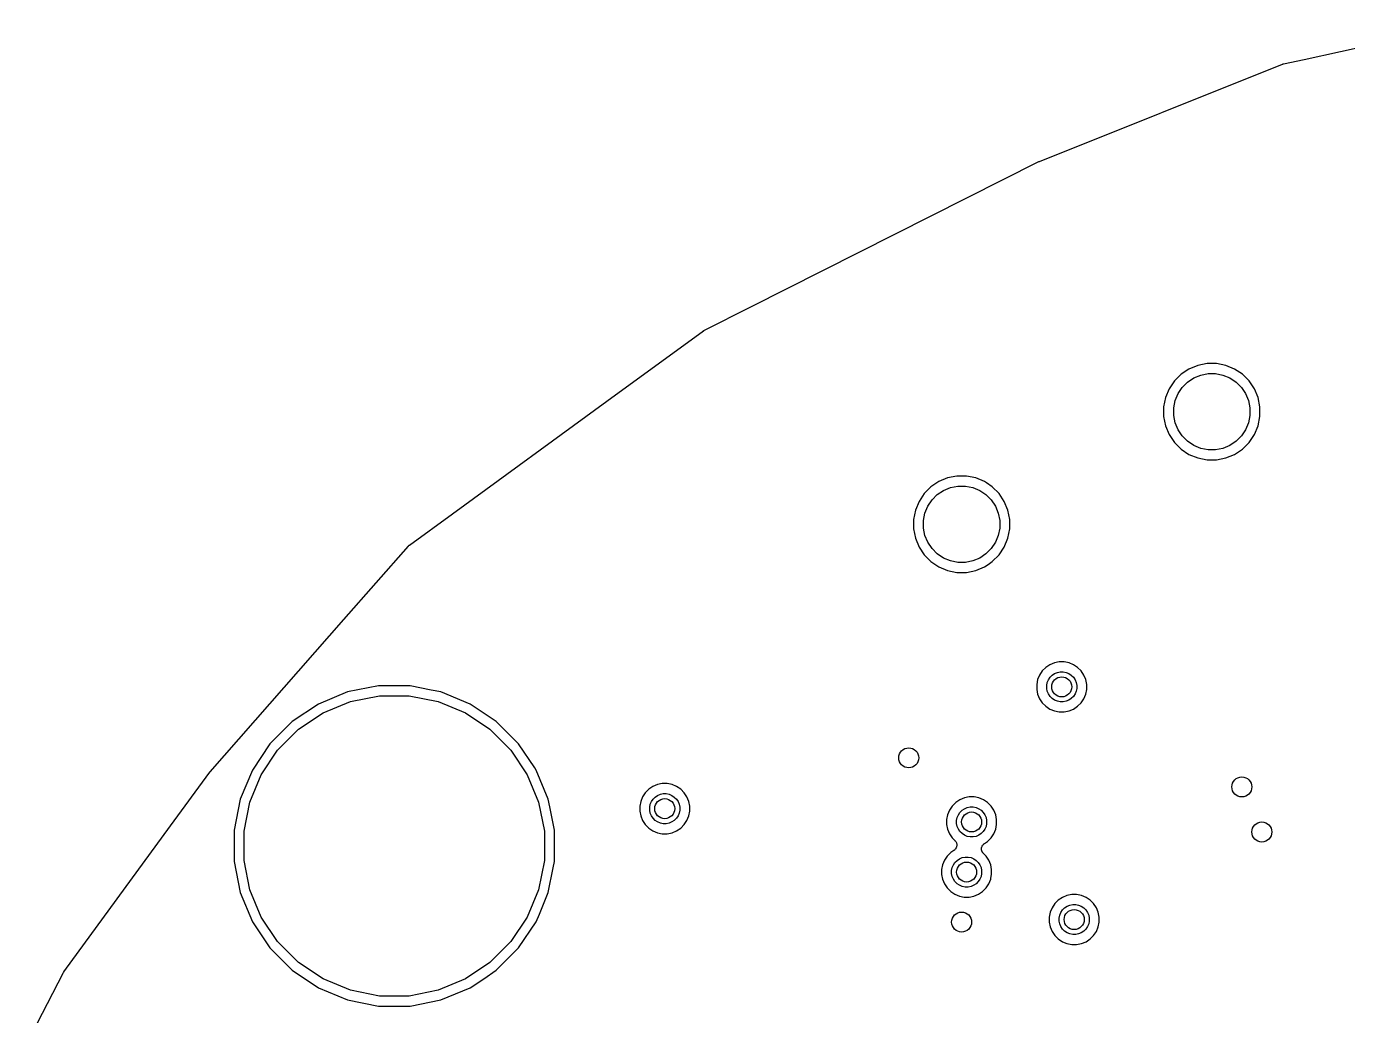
# Model space of a CAD drawing. Extents: x 76.5 to 170.2, y -170.2 to -83.1.
# Drawn here: x 89.93 to 116.34, y -103.97 to -84.21 of the extents above; entities that cross this region are included whole.
import ezdxf

# ---------------------------------------------------------------- set-up
doc = ezdxf.new("R2010")
doc.units = 0
doc.header["$MEASUREMENT"] = 0
doc.layers.add('BLACK', color=7, linetype='CONTINUOUS')

msp = doc.modelspace()

# ---------------------------------------------------------------- linework, layer by layer
at = {"layer": 'BLACK', "linetype": 'CONTINUOUS'}
for p, q in [((115.467, -84.8639), (118.471, -84.2061)), ((110.178, -86.9037), (115.038, -84.9596)), ((115.038, -84.9596), (115.04, -84.9589)), ((115.04, -84.9589), (115.049, -84.9564)), ((115.049, -84.9564), (115.058, -84.9534)), ((115.058, -84.9534), (115.467, -84.8639)), ((104.41, -89.8088), (110.168, -86.9082)), ((110.168, -86.9082), (110.17, -86.9074)), ((110.17, -86.9074), (110.174, -86.9058)), ((110.174, -86.9058), (110.178, -86.9037)), ((103.482, -90.276), (104.41, -89.8089)), ((104.41, -89.8089), (104.41, -89.8088)), ((101.531, -91.6958), (103.465, -90.2868)), ((103.465, -90.2868), (103.466, -90.2858)), ((103.466, -90.2858), (103.474, -90.2811)), ((103.474, -90.2811), (103.482, -90.276)), ((113.167, -91.0532), (113.01, -91.1585)), ((113.342, -90.9807), (113.167, -91.0532)), ((113.528, -90.9437), (113.342, -90.9807)), ((113.718, -90.9437), (113.528, -90.9437)), ((113.904, -90.9807), (113.718, -90.9437)), ((114.079, -91.0532), (113.904, -90.9807)), ((114.236, -91.1584), (114.079, -91.0532)), ((112.876, -91.2924), (112.771, -91.45)), ((113.01, -91.1585), (112.876, -91.2924)), ((113.031, -91.4199), (113.137, -91.3138)), ((113.137, -91.3138), (113.262, -91.2304)), ((113.262, -91.2304), (113.401, -91.173)), ((113.401, -91.173), (113.548, -91.1437)), ((113.548, -91.1437), (113.698, -91.1437)), ((113.698, -91.1437), (113.845, -91.173)), ((113.845, -91.173), (113.984, -91.2304)), ((113.984, -91.2304), (114.109, -91.3138)), ((114.109, -91.3138), (114.215, -91.4199)), ((114.37, -91.2924), (114.236, -91.1584)), ((114.476, -91.45), (114.37, -91.2924)), ((112.698, -91.6251), (112.661, -91.8109)), ((112.771, -91.45), (112.698, -91.6251)), ((112.89, -91.6834), (112.948, -91.5447)), ((112.948, -91.5447), (113.031, -91.4199)), ((114.215, -91.4199), (114.298, -91.5447)), ((114.298, -91.5447), (114.356, -91.6834)), ((114.548, -91.6251), (114.476, -91.45)), ((114.585, -91.8109), (114.548, -91.6251)), ((98.4443, -93.9457), (101.531, -91.6958)), ((112.661, -91.8109), (112.661, -92.0004)), ((112.861, -91.8306), (112.89, -91.6834)), ((112.861, -91.9807), (112.861, -91.8306)), ((114.356, -91.6834), (114.385, -91.8306)), ((114.385, -91.8306), (114.385, -91.9807)), ((114.585, -92.0004), (114.585, -91.8109)), ((112.661, -92.0004), (112.698, -92.1863)), ((112.89, -92.128), (112.861, -91.9807)), ((112.948, -92.2666), (112.89, -92.128)), ((114.356, -92.128), (114.298, -92.2666)), ((114.385, -91.9807), (114.356, -92.128)), ((114.548, -92.1863), (114.585, -92.0004)), ((112.698, -92.1863), (112.771, -92.3614)), ((112.771, -92.3614), (112.876, -92.5189)), ((113.031, -92.3914), (112.948, -92.2666)), ((113.137, -92.4976), (113.031, -92.3914)), ((114.215, -92.3914), (114.109, -92.4976)), ((114.298, -92.2666), (114.215, -92.3914)), ((114.37, -92.5189), (114.476, -92.3614)), ((114.476, -92.3614), (114.548, -92.1863)), ((112.876, -92.5189), (113.01, -92.6529)), ((113.01, -92.6529), (113.167, -92.7582)), ((113.262, -92.581), (113.137, -92.4976)), ((113.401, -92.6384), (113.262, -92.581)), ((113.548, -92.6677), (113.401, -92.6384)), ((113.698, -92.6677), (113.548, -92.6677)), ((113.845, -92.6384), (113.698, -92.6677)), ((113.984, -92.581), (113.845, -92.6384)), ((114.109, -92.4976), (113.984, -92.581)), ((114.079, -92.7582), (114.236, -92.6529)), ((114.236, -92.6529), (114.37, -92.5189)), ((113.167, -92.7582), (113.342, -92.8307)), ((113.342, -92.8307), (113.528, -92.8677)), ((113.528, -92.8677), (113.718, -92.8677)), ((113.718, -92.8677), (113.904, -92.8307)), ((113.904, -92.8307), (114.079, -92.7582)), ((108.528, -93.1937), (108.342, -93.2307)), ((108.718, -93.1937), (108.528, -93.1937)), ((108.904, -93.2307), (108.718, -93.1937)), ((108.01, -93.4085), (107.876, -93.5424)), ((108.167, -93.3032), (108.01, -93.4085)), ((108.137, -93.5638), (108.262, -93.4804)), ((108.342, -93.2307), (108.167, -93.3032)), ((108.262, -93.4804), (108.401, -93.423)), ((108.401, -93.423), (108.548, -93.3937)), ((108.548, -93.3937), (108.698, -93.3937)), ((108.698, -93.3937), (108.845, -93.423)), ((108.845, -93.423), (108.984, -93.4804)), ((109.079, -93.3032), (108.904, -93.2307)), ((108.984, -93.4804), (109.109, -93.5638)), ((109.118, -93.3295), (109.079, -93.3032)), ((109.236, -93.4084), (109.118, -93.3295)), ((109.37, -93.5424), (109.236, -93.4084)), ((107.771, -93.7), (107.698, -93.8751)), ((107.876, -93.5424), (107.771, -93.7)), ((107.948, -93.7947), (108.031, -93.6699)), ((108.031, -93.6699), (108.137, -93.5638)), ((109.109, -93.5638), (109.215, -93.6699)), ((109.215, -93.6699), (109.298, -93.7947)), ((109.476, -93.7), (109.37, -93.5424)), ((109.548, -93.8751), (109.476, -93.7)), ((97.5844, -94.5724), (98.4442, -93.9458)), ((98.4442, -93.9458), (98.4443, -93.9457)), ((107.698, -93.8751), (107.661, -94.0609)), ((107.861, -94.0806), (107.89, -93.9334)), ((107.89, -93.9334), (107.948, -93.7947)), ((109.298, -93.7947), (109.356, -93.9334)), ((109.356, -93.9334), (109.385, -94.0806)), ((109.566, -93.9666), (109.548, -93.8751)), ((109.566, -93.9667), (109.566, -93.9666)), ((109.585, -94.0609), (109.566, -93.9667)), ((107.661, -94.0609), (107.661, -94.2504)), ((107.661, -94.2504), (107.698, -94.4363)), ((107.861, -94.2307), (107.861, -94.0806)), ((107.89, -94.378), (107.861, -94.2307)), ((109.385, -94.2307), (109.356, -94.378)), ((109.385, -94.0806), (109.385, -94.2307)), ((109.548, -94.4363), (109.585, -94.2504)), ((109.585, -94.2504), (109.585, -94.0609)), ((107.698, -94.4363), (107.771, -94.6114)), ((107.948, -94.5166), (107.89, -94.378)), ((108.031, -94.6414), (107.948, -94.5166)), ((109.298, -94.5166), (109.215, -94.6414)), ((109.356, -94.378), (109.298, -94.5166)), ((109.476, -94.6114), (109.548, -94.4363)), ((96.2735, -96.0601), (97.5638, -94.5912)), ((97.5638, -94.5912), (97.565, -94.5899)), ((97.565, -94.5899), (97.5655, -94.5894)), ((97.5655, -94.5894), (97.5659, -94.5889)), ((97.5659, -94.5889), (97.5747, -94.5811)), ((97.5747, -94.5811), (97.5833, -94.5732)), ((97.5833, -94.5732), (97.5839, -94.5729)), ((97.5839, -94.5729), (97.5844, -94.5724)), ((107.771, -94.6114), (107.876, -94.7689)), ((107.876, -94.7689), (108.01, -94.9029)), ((108.137, -94.7476), (108.031, -94.6414)), ((108.262, -94.831), (108.137, -94.7476)), ((109.109, -94.7476), (108.984, -94.831)), ((109.215, -94.6414), (109.109, -94.7476)), ((109.236, -94.9029), (109.37, -94.7689)), ((109.37, -94.7689), (109.476, -94.6114)), ((108.01, -94.9029), (108.167, -95.0082)), ((108.167, -95.0082), (108.342, -95.0807)), ((108.401, -94.8884), (108.262, -94.831)), ((108.548, -94.9177), (108.401, -94.8884)), ((108.698, -94.9177), (108.548, -94.9177)), ((108.845, -94.8884), (108.698, -94.9177)), ((108.984, -94.831), (108.845, -94.8884)), ((108.904, -95.0807), (109.079, -95.0082)), ((109.079, -95.0082), (109.153, -94.9583)), ((109.153, -94.9583), (109.236, -94.9029)), ((109.153, -94.9583), (109.153, -94.9583)), ((108.342, -95.0807), (108.528, -95.1177)), ((108.528, -95.1177), (108.718, -95.1177)), ((108.718, -95.1177), (108.904, -95.0807)), ((93.6018, -99.1014), (96.2735, -96.0601)), ((96.2735, -96.0601), (96.2735, -96.0601)), ((110.574, -96.9057), (110.477, -96.9249)), ((110.672, -96.9057), (110.574, -96.9057)), ((110.769, -96.9249), (110.672, -96.9057)), ((110.18, -97.1688), (110.142, -97.2598)), ((110.235, -97.087), (110.18, -97.1688)), ((110.304, -97.0173), (110.235, -97.087)), ((110.386, -96.9626), (110.304, -97.0173)), ((110.477, -96.9249), (110.386, -96.9626)), ((110.39, -97.2144), (110.432, -97.1727)), ((110.432, -97.1727), (110.481, -97.1398)), ((110.481, -97.1398), (110.536, -97.1172)), ((110.536, -97.1172), (110.594, -97.1057)), ((110.594, -97.1057), (110.653, -97.1057)), ((110.653, -97.1057), (110.711, -97.1172)), ((110.711, -97.1172), (110.765, -97.1398)), ((110.765, -97.1398), (110.814, -97.1727)), ((110.86, -96.9626), (110.769, -96.9249)), ((110.814, -97.1727), (110.856, -97.2144)), ((110.942, -97.0173), (110.86, -96.9626)), ((111.011, -97.087), (110.942, -97.0173)), ((111.066, -97.1688), (111.011, -97.087)), ((111.104, -97.2598), (111.066, -97.1688)), ((96.9668, -97.384), (96.3486, -97.507)), ((97.5972, -97.384), (96.9668, -97.384)), ((98.0219, -97.4685), (97.5972, -97.384)), ((110.142, -97.2598), (110.123, -97.3564)), ((110.123, -97.3564), (110.123, -97.4549)), ((110.323, -97.3761), (110.335, -97.3182)), ((110.323, -97.4352), (110.323, -97.3761)), ((110.335, -97.4932), (110.323, -97.4352)), ((110.335, -97.3182), (110.357, -97.2636)), ((110.357, -97.2636), (110.39, -97.2144)), ((110.856, -97.2144), (110.889, -97.2636)), ((110.889, -97.2636), (110.912, -97.3182)), ((110.912, -97.3182), (110.923, -97.3761)), ((110.923, -97.4352), (110.912, -97.4932)), ((110.923, -97.3761), (110.923, -97.4352)), ((111.123, -97.3564), (111.104, -97.2598)), ((111.123, -97.4549), (111.123, -97.3564)), ((96.3486, -97.507), (95.7662, -97.7482)), ((95.861, -97.9254), (96.4069, -97.6993)), ((96.4069, -97.6993), (96.9865, -97.584)), ((96.9865, -97.584), (97.5775, -97.584)), ((97.5775, -97.584), (98.1571, -97.6993)), ((98.2154, -97.507), (98.0219, -97.4685)), ((98.0219, -97.4685), (98.0219, -97.4685)), ((98.1571, -97.6993), (98.703, -97.9254)), ((98.7978, -97.7482), (98.2154, -97.507)), ((110.123, -97.4549), (110.142, -97.5515)), ((110.142, -97.5515), (110.18, -97.6425)), ((110.18, -97.6425), (110.235, -97.7244)), ((110.357, -97.5478), (110.335, -97.4932)), ((110.39, -97.5969), (110.357, -97.5478)), ((110.432, -97.6387), (110.39, -97.5969)), ((110.481, -97.6715), (110.432, -97.6387)), ((110.536, -97.6942), (110.481, -97.6715)), ((110.594, -97.7057), (110.536, -97.6942)), ((110.653, -97.7057), (110.594, -97.7057)), ((110.711, -97.6942), (110.653, -97.7057)), ((110.765, -97.6715), (110.711, -97.6942)), ((110.814, -97.6387), (110.765, -97.6715)), ((110.856, -97.5969), (110.814, -97.6387)), ((110.889, -97.5478), (110.856, -97.5969)), ((110.912, -97.4932), (110.889, -97.5478)), ((111.011, -97.7244), (111.066, -97.6425)), ((111.066, -97.6425), (111.104, -97.5515)), ((111.104, -97.5515), (111.123, -97.4549)), ((95.7662, -97.7482), (95.2421, -98.0984)), ((95.3696, -98.2537), (95.861, -97.9254)), ((98.703, -97.9254), (99.1944, -98.2537)), ((99.3219, -98.0984), (98.7978, -97.7482)), ((110.235, -97.7244), (110.304, -97.7941)), ((110.304, -97.7941), (110.386, -97.8488)), ((110.386, -97.8488), (110.477, -97.8865)), ((110.477, -97.8865), (110.574, -97.9057)), ((110.574, -97.9057), (110.672, -97.9057)), ((110.672, -97.9057), (110.769, -97.8865)), ((110.769, -97.8865), (110.86, -97.8488)), ((110.86, -97.8488), (110.942, -97.7941)), ((110.942, -97.7941), (111.011, -97.7244)), ((95.2421, -98.0984), (94.7964, -98.5441)), ((99.7676, -98.5441), (99.3219, -98.0984)), ((94.9517, -98.6716), (95.3696, -98.2537)), ((99.1944, -98.2537), (99.6123, -98.6716)), ((94.7964, -98.5441), (94.4462, -99.0682)), ((94.6234, -99.163), (94.9517, -98.6716)), ((99.6123, -98.6716), (99.9406, -99.163)), ((100.089, -99.0245), (99.7676, -98.5441)), ((100.118, -99.0682), (100.089, -99.0245)), ((100.089, -99.0245), (100.089, -99.0245)), ((92.8115, -100.181), (93.5947, -99.1103)), ((93.5947, -99.1103), (93.5958, -99.1089)), ((93.5958, -99.1089), (93.599, -99.1053)), ((93.599, -99.1053), (93.6018, -99.1014)), ((94.4462, -99.0682), (94.205, -99.6506)), ((94.3973, -99.7089), (94.6234, -99.163)), ((99.9406, -99.163), (100.167, -99.7089)), ((100.359, -99.6506), (100.118, -99.0682)), ((102.3, -99.521), (102.245, -99.6028)), ((102.37, -99.4513), (102.3, -99.521)), ((102.451, -99.3966), (102.37, -99.4513)), ((102.542, -99.3589), (102.451, -99.3966)), ((102.639, -99.3397), (102.542, -99.3589)), ((102.546, -99.5738), (102.601, -99.5512)), ((102.601, -99.5512), (102.659, -99.5397)), ((102.738, -99.3397), (102.639, -99.3397)), ((102.659, -99.5397), (102.718, -99.5397)), ((102.718, -99.5397), (102.776, -99.5512)), ((102.834, -99.3589), (102.738, -99.3397)), ((102.776, -99.5512), (102.83, -99.5738)), ((102.925, -99.3966), (102.834, -99.3589)), ((103.007, -99.4513), (102.925, -99.3966)), ((103.077, -99.521), (103.007, -99.4513)), ((103.131, -99.6028), (103.077, -99.521)), ((94.205, -99.6506), (94.082, -100.269)), ((94.282, -100.289), (94.3973, -99.7089)), ((100.167, -99.7089), (100.282, -100.289)), ((100.389, -99.8027), (100.359, -99.6506)), ((100.482, -100.269), (100.389, -99.8027)), ((102.208, -99.6938), (102.188, -99.7904)), ((102.188, -99.7904), (102.188, -99.8889)), ((102.245, -99.6028), (102.208, -99.6938)), ((102.388, -99.8101), (102.4, -99.7522)), ((102.388, -99.8692), (102.388, -99.8101)), ((102.4, -99.7522), (102.422, -99.6976)), ((102.422, -99.6976), (102.455, -99.6484)), ((102.455, -99.6484), (102.497, -99.6067)), ((102.497, -99.6067), (102.546, -99.5738)), ((102.83, -99.5738), (102.88, -99.6067)), ((102.88, -99.6067), (102.921, -99.6484)), ((102.921, -99.6484), (102.954, -99.6976)), ((102.954, -99.6976), (102.977, -99.7522)), ((102.977, -99.7522), (102.988, -99.8101)), ((102.988, -99.8101), (102.988, -99.8692)), ((103.169, -99.6938), (103.131, -99.6028)), ((103.188, -99.7904), (103.169, -99.6938)), ((103.188, -99.8889), (103.188, -99.7904)), ((108.435, -99.787), (108.38, -99.8688)), ((108.504, -99.7173), (108.435, -99.787)), ((108.586, -99.6626), (108.504, -99.7173)), ((108.677, -99.6249), (108.586, -99.6626)), ((108.774, -99.6057), (108.677, -99.6249)), ((108.681, -99.8398), (108.736, -99.8172)), ((108.736, -99.8172), (108.794, -99.8057)), ((108.872, -99.6057), (108.774, -99.6057)), ((108.794, -99.8057), (108.853, -99.8057)), ((108.853, -99.8057), (108.911, -99.8172)), ((108.969, -99.6249), (108.872, -99.6057)), ((108.911, -99.8172), (108.965, -99.8398)), ((109.06, -99.6626), (108.969, -99.6249)), ((109.142, -99.7173), (109.06, -99.6626)), ((109.211, -99.787), (109.142, -99.7173)), ((109.266, -99.8688), (109.211, -99.787)), ((102.188, -99.8889), (102.208, -99.9855)), ((102.208, -99.9855), (102.245, -100.077)), ((102.245, -100.077), (102.3, -100.158)), ((102.4, -99.9272), (102.388, -99.8692)), ((102.422, -99.9818), (102.4, -99.9272)), ((102.455, -100.031), (102.422, -99.9818)), ((102.497, -100.073), (102.455, -100.031)), ((102.546, -100.106), (102.497, -100.073)), ((102.88, -100.073), (102.83, -100.106)), ((102.921, -100.031), (102.88, -100.073)), ((102.954, -99.9818), (102.921, -100.031)), ((102.977, -99.9272), (102.954, -99.9818)), ((102.988, -99.8692), (102.977, -99.9272)), ((103.077, -100.158), (103.131, -100.077)), ((103.131, -100.077), (103.169, -99.9855)), ((103.169, -99.9855), (103.188, -99.8889)), ((108.342, -99.9598), (108.323, -100.056)), ((108.323, -100.056), (108.323, -100.155)), ((108.38, -99.8688), (108.342, -99.9598)), ((108.523, -100.076), (108.535, -100.018)), ((108.523, -100.135), (108.523, -100.076)), ((108.535, -100.018), (108.557, -99.9636)), ((108.557, -99.9636), (108.59, -99.9144)), ((108.59, -99.9144), (108.632, -99.8727)), ((108.632, -99.8727), (108.681, -99.8398)), ((108.965, -99.8398), (109.014, -99.8727)), ((109.014, -99.8727), (109.056, -99.9144)), ((109.056, -99.9144), (109.089, -99.9636)), ((109.089, -99.9636), (109.112, -100.018)), ((109.112, -100.018), (109.123, -100.076)), ((109.123, -100.076), (109.123, -100.135)), ((109.304, -99.9598), (109.266, -99.8688)), ((109.323, -100.056), (109.304, -99.9598)), ((109.323, -100.155), (109.323, -100.056)), ((90.6789, -103.098), (92.8115, -100.181)), ((92.8115, -100.181), (92.8115, -100.181)), ((94.082, -100.269), (94.082, -100.899)), ((94.282, -100.879), (94.282, -100.289)), ((100.282, -100.289), (100.282, -100.879)), ((100.482, -100.899), (100.482, -100.269)), ((102.3, -100.158), (102.37, -100.228)), ((102.37, -100.228), (102.451, -100.283)), ((102.451, -100.283), (102.542, -100.32)), ((102.542, -100.32), (102.639, -100.34)), ((102.601, -100.128), (102.546, -100.106)), ((102.659, -100.14), (102.601, -100.128)), ((102.639, -100.34), (102.738, -100.34)), ((102.718, -100.14), (102.659, -100.14)), ((102.776, -100.128), (102.718, -100.14)), ((102.738, -100.34), (102.834, -100.32)), ((102.83, -100.106), (102.776, -100.128)), ((102.834, -100.32), (102.925, -100.283)), ((102.925, -100.283), (103.007, -100.228)), ((103.007, -100.228), (103.077, -100.158)), ((108.323, -100.155), (108.342, -100.252)), ((108.342, -100.252), (108.38, -100.343)), ((108.38, -100.343), (108.435, -100.424)), ((108.535, -100.193), (108.523, -100.135)), ((108.557, -100.248), (108.535, -100.193)), ((108.59, -100.297), (108.557, -100.248)), ((108.632, -100.339), (108.59, -100.297)), ((108.681, -100.372), (108.632, -100.339)), ((109.014, -100.339), (108.965, -100.372)), ((109.056, -100.297), (109.014, -100.339)), ((109.089, -100.248), (109.056, -100.297)), ((109.112, -100.193), (109.089, -100.248)), ((109.123, -100.135), (109.112, -100.193)), ((109.211, -100.424), (109.266, -100.343)), ((109.266, -100.343), (109.304, -100.252)), ((109.304, -100.252), (109.323, -100.155)), ((108.435, -100.424), (108.489, -100.478)), ((108.489, -100.478), (108.489, -100.479)), ((108.489, -100.479), (108.489, -100.479)), ((108.489, -100.479), (108.489, -100.479)), ((108.489, -100.479), (108.49, -100.48)), ((108.49, -100.48), (108.497, -100.489)), ((108.497, -100.489), (108.505, -100.498)), ((108.505, -100.498), (108.505, -100.499)), ((108.505, -100.499), (108.505, -100.499)), ((108.505, -100.499), (108.511, -100.51)), ((108.511, -100.51), (108.517, -100.52)), ((108.52, -100.606), (108.516, -100.617)), ((108.517, -100.52), (108.517, -100.521)), ((108.517, -100.521), (108.517, -100.521)), ((108.517, -100.521), (108.52, -100.532)), ((108.52, -100.532), (108.524, -100.544)), ((108.523, -100.594), (108.52, -100.606)), ((108.525, -100.581), (108.523, -100.593)), ((108.523, -100.593), (108.523, -100.594)), ((108.523, -100.594), (108.523, -100.594)), ((108.524, -100.544), (108.524, -100.544)), ((108.524, -100.544), (108.524, -100.545)), ((108.524, -100.545), (108.525, -100.557)), ((108.525, -100.557), (108.526, -100.569)), ((108.526, -100.57), (108.525, -100.581)), ((108.526, -100.569), (108.526, -100.569)), ((108.526, -100.569), (108.526, -100.57)), ((108.736, -100.394), (108.681, -100.372)), ((108.794, -100.406), (108.736, -100.394)), ((108.853, -100.406), (108.794, -100.406)), ((108.911, -100.394), (108.853, -100.406)), ((108.965, -100.372), (108.911, -100.394)), ((109.023, -100.617), (109.027, -100.606)), ((109.027, -100.606), (109.03, -100.594)), ((109.03, -100.594), (109.036, -100.583)), ((109.03, -100.594), (109.03, -100.594)), ((109.03, -100.594), (109.03, -100.594)), ((109.036, -100.583), (109.042, -100.572)), ((109.042, -100.572), (109.05, -100.562)), ((109.042, -100.572), (109.042, -100.572)), ((109.042, -100.572), (109.042, -100.572)), ((109.05, -100.562), (109.058, -100.553)), ((109.058, -100.553), (109.068, -100.545)), ((109.058, -100.553), (109.058, -100.553)), ((109.058, -100.553), (109.058, -100.553)), ((109.068, -100.545), (109.077, -100.538)), ((109.077, -100.538), (109.142, -100.494)), ((109.142, -100.494), (109.211, -100.424)), ((108.28, -100.869), (108.242, -100.96)), ((108.335, -100.787), (108.28, -100.869)), ((108.404, -100.717), (108.335, -100.787)), ((108.469, -100.674), (108.404, -100.717)), ((108.479, -100.666), (108.469, -100.674)), ((108.488, -100.659), (108.479, -100.666)), ((108.489, -100.658), (108.488, -100.658)), ((108.488, -100.658), (108.488, -100.659)), ((108.496, -100.649), (108.489, -100.658)), ((108.49, -100.914), (108.532, -100.873)), ((108.504, -100.64), (108.496, -100.649)), ((108.51, -100.628), (108.504, -100.639)), ((108.504, -100.639), (108.504, -100.639)), ((108.504, -100.639), (108.504, -100.64)), ((108.516, -100.618), (108.51, -100.628)), ((108.516, -100.617), (108.516, -100.617)), ((108.516, -100.617), (108.516, -100.618)), ((108.532, -100.873), (108.581, -100.84)), ((108.581, -100.84), (108.636, -100.817)), ((108.636, -100.817), (108.694, -100.806)), ((108.694, -100.806), (108.753, -100.806)), ((108.753, -100.806), (108.811, -100.817)), ((108.811, -100.817), (108.865, -100.84)), ((108.865, -100.84), (108.914, -100.873)), ((108.914, -100.873), (108.956, -100.914)), ((109.02, -100.642), (109.022, -100.63)), ((109.02, -100.643), (109.02, -100.642)), ((109.02, -100.642), (109.02, -100.642)), ((109.021, -100.655), (109.02, -100.643)), ((109.022, -100.667), (109.021, -100.655)), ((109.022, -100.63), (109.023, -100.618)), ((109.023, -100.667), (109.022, -100.667)), ((109.023, -100.618), (109.023, -100.617)), ((109.023, -100.618), (109.023, -100.618)), ((109.026, -100.679), (109.023, -100.667)), ((109.023, -100.667), (109.023, -100.667)), ((109.029, -100.69), (109.026, -100.679)), ((109.03, -100.691), (109.029, -100.69)), ((109.035, -100.702), (109.03, -100.691)), ((109.03, -100.691), (109.03, -100.691)), ((109.041, -100.712), (109.035, -100.702)), ((109.041, -100.713), (109.041, -100.712)), ((109.049, -100.722), (109.041, -100.713)), ((109.041, -100.713), (109.041, -100.713)), ((109.056, -100.732), (109.049, -100.722)), ((109.057, -100.732), (109.056, -100.732)), ((109.057, -100.733), (109.057, -100.732)), ((109.057, -100.732), (109.057, -100.732)), ((109.057, -100.732), (109.057, -100.732)), ((109.111, -100.787), (109.057, -100.733)), ((109.166, -100.869), (109.111, -100.787)), ((109.204, -100.96), (109.166, -100.869)), ((94.082, -100.899), (94.205, -101.517)), ((94.3973, -101.459), (94.282, -100.879)), ((100.282, -100.879), (100.167, -101.459)), ((100.359, -101.517), (100.458, -101.019)), ((100.458, -101.019), (100.482, -100.899)), ((108.242, -100.96), (108.223, -101.056)), ((108.223, -101.056), (108.223, -101.155)), ((108.423, -101.076), (108.435, -101.018)), ((108.423, -101.135), (108.423, -101.076)), ((108.435, -101.193), (108.423, -101.135)), ((108.435, -101.018), (108.457, -100.964)), ((108.457, -100.964), (108.49, -100.914)), ((108.956, -100.914), (108.989, -100.964)), ((108.989, -100.964), (109.012, -101.018)), ((109.012, -101.018), (109.023, -101.076)), ((109.023, -101.135), (109.012, -101.193)), ((109.023, -101.076), (109.023, -101.135)), ((109.223, -101.056), (109.204, -100.96)), ((109.223, -101.155), (109.223, -101.056)), ((108.223, -101.155), (108.242, -101.252)), ((108.242, -101.252), (108.28, -101.343)), ((108.28, -101.343), (108.335, -101.424)), ((108.457, -101.248), (108.435, -101.193)), ((108.49, -101.297), (108.457, -101.248)), ((108.532, -101.339), (108.49, -101.297)), ((108.581, -101.372), (108.532, -101.339)), ((108.636, -101.394), (108.581, -101.372)), ((108.694, -101.406), (108.636, -101.394)), ((108.811, -101.394), (108.753, -101.406)), ((108.865, -101.372), (108.811, -101.394)), ((108.914, -101.339), (108.865, -101.372)), ((108.956, -101.297), (108.914, -101.339)), ((108.989, -101.248), (108.956, -101.297)), ((109.012, -101.193), (108.989, -101.248)), ((109.111, -101.424), (109.166, -101.343)), ((109.166, -101.343), (109.204, -101.252)), ((109.204, -101.252), (109.208, -101.231)), ((109.208, -101.231), (109.223, -101.155)), ((109.208, -101.231), (109.208, -101.231)), ((94.205, -101.517), (94.4462, -102.1)), ((94.6234, -102.005), (94.3973, -101.459)), ((100.167, -101.459), (99.9406, -102.005)), ((100.182, -101.945), (100.359, -101.517)), ((108.335, -101.424), (108.404, -101.494)), ((108.404, -101.494), (108.486, -101.549)), ((108.486, -101.549), (108.577, -101.586)), ((108.577, -101.586), (108.674, -101.606)), ((108.674, -101.606), (108.772, -101.606)), ((108.753, -101.406), (108.694, -101.406)), ((108.772, -101.606), (108.869, -101.586)), ((108.869, -101.586), (108.96, -101.549)), ((108.96, -101.549), (109.042, -101.494)), ((109.042, -101.494), (109.111, -101.424)), ((110.554, -101.667), (110.485, -101.737)), ((110.636, -101.613), (110.554, -101.667)), ((110.727, -101.575), (110.636, -101.613)), ((110.824, -101.556), (110.727, -101.575)), ((110.922, -101.556), (110.824, -101.556)), ((111.019, -101.575), (110.922, -101.556)), ((111.11, -101.613), (111.019, -101.575)), ((111.192, -101.667), (111.11, -101.613)), ((111.261, -101.737), (111.192, -101.667)), ((110.392, -101.91), (110.373, -102.006)), ((110.43, -101.819), (110.392, -101.91)), ((110.485, -101.737), (110.43, -101.819)), ((110.585, -101.968), (110.607, -101.914)), ((110.607, -101.914), (110.64, -101.864)), ((110.64, -101.864), (110.682, -101.823)), ((110.682, -101.823), (110.731, -101.79)), ((110.731, -101.79), (110.786, -101.767)), ((110.786, -101.767), (110.844, -101.756)), ((110.844, -101.756), (110.903, -101.756)), ((110.903, -101.756), (110.961, -101.767)), ((110.961, -101.767), (111.015, -101.79)), ((111.015, -101.79), (111.064, -101.823)), ((111.064, -101.823), (111.106, -101.864)), ((111.106, -101.864), (111.139, -101.914)), ((111.139, -101.914), (111.162, -101.968)), ((111.316, -101.819), (111.261, -101.737)), ((111.354, -101.91), (111.316, -101.819)), ((111.373, -102.006), (111.354, -101.91)), ((94.4462, -102.1), (94.7964, -102.624)), ((94.9517, -102.496), (94.6234, -102.005)), ((99.9406, -102.005), (99.6123, -102.496)), ((99.7676, -102.624), (100.118, -102.1)), ((100.118, -102.1), (100.182, -101.945)), ((100.182, -101.945), (100.182, -101.945)), ((110.373, -102.006), (110.373, -102.105)), ((110.373, -102.105), (110.392, -102.202)), ((110.573, -102.026), (110.585, -101.968)), ((110.573, -102.085), (110.573, -102.026)), ((110.585, -102.143), (110.573, -102.085)), ((110.607, -102.198), (110.585, -102.143)), ((111.162, -102.143), (111.139, -102.198)), ((111.162, -101.968), (111.173, -102.026)), ((111.173, -102.085), (111.162, -102.143)), ((111.173, -102.026), (111.173, -102.085)), ((111.354, -102.202), (111.373, -102.105)), ((111.373, -102.105), (111.373, -102.006)), ((110.392, -102.202), (110.43, -102.293)), ((110.43, -102.293), (110.485, -102.374)), ((110.485, -102.374), (110.554, -102.444)), ((110.554, -102.444), (110.636, -102.499)), ((110.64, -102.247), (110.607, -102.198)), ((110.682, -102.289), (110.64, -102.247)), ((110.731, -102.322), (110.682, -102.289)), ((110.786, -102.344), (110.731, -102.322)), ((110.844, -102.356), (110.786, -102.344)), ((110.903, -102.356), (110.844, -102.356)), ((110.961, -102.344), (110.903, -102.356)), ((111.015, -102.322), (110.961, -102.344)), ((111.064, -102.289), (111.015, -102.322)), ((111.106, -102.247), (111.064, -102.289)), ((111.139, -102.198), (111.106, -102.247)), ((111.11, -102.499), (111.192, -102.444)), ((111.192, -102.444), (111.261, -102.374)), ((111.261, -102.374), (111.316, -102.293)), ((111.316, -102.293), (111.354, -102.202)), ((94.7964, -102.624), (95.2421, -103.07)), ((95.3696, -102.914), (94.9517, -102.496)), ((99.6123, -102.496), (99.1944, -102.914)), ((99.3219, -103.07), (99.7676, -102.624)), ((110.636, -102.499), (110.727, -102.536)), ((110.727, -102.536), (110.824, -102.556)), ((110.824, -102.556), (110.922, -102.556)), ((110.922, -102.556), (111.019, -102.536)), ((111.019, -102.536), (111.11, -102.499)), ((95.861, -103.243), (95.3696, -102.914)), ((99.1944, -102.914), (98.703, -103.243)), ((89.9299, -104.546), (90.6686, -103.114)), ((90.6686, -103.114), (90.6694, -103.113)), ((90.6694, -103.113), (90.6744, -103.105)), ((90.6744, -103.105), (90.6789, -103.098)), ((95.2421, -103.07), (95.7662, -103.42)), ((96.4069, -103.469), (95.861, -103.243)), ((98.703, -103.243), (98.1571, -103.469)), ((98.7978, -103.42), (99.0694, -103.238)), ((99.0694, -103.238), (99.3219, -103.07)), ((99.0694, -103.238), (99.0694, -103.238)), ((95.7662, -103.42), (96.3486, -103.661)), ((96.9865, -103.584), (96.4069, -103.469)), ((98.1571, -103.469), (97.5775, -103.584)), ((98.2154, -103.661), (98.7978, -103.42)), ((96.3486, -103.661), (96.9668, -103.784)), ((97.5775, -103.584), (96.9865, -103.584)), ((97.5972, -103.784), (98.2154, -103.661)), ((96.9668, -103.784), (97.5972, -103.784))]:
    msp.add_line(p, q, dxfattribs=at)
at = {"layer": 'BLACK'}
for centre in [(110.623, -97.4057), (107.565, -98.8237), (114.223, -99.4057), (102.688, -99.8397), (108.823, -100.106), (114.623, -100.306), (108.723, -101.106), (108.623, -102.106), (110.873, -102.056)]:
    msp.add_circle(centre, 0.2, dxfattribs=at)

doc.saveas('drawing.dxf')
